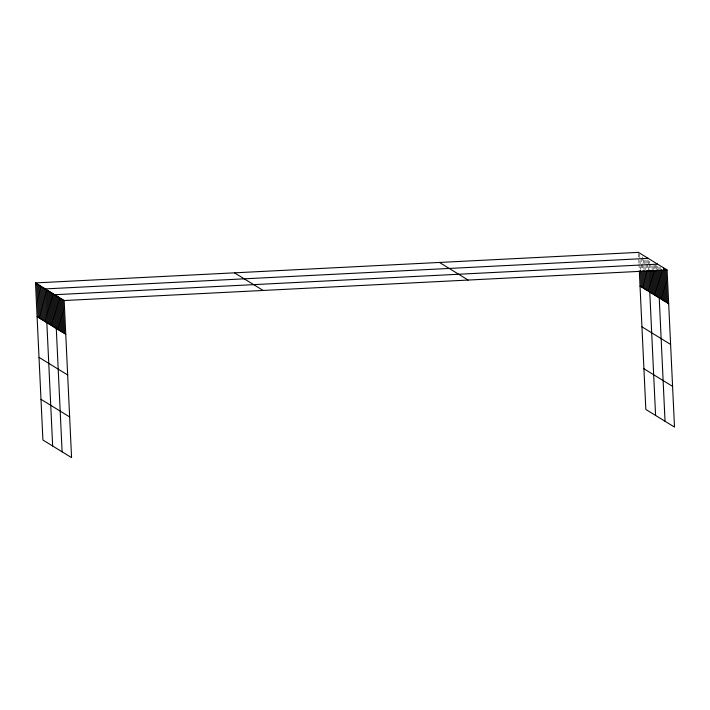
<?xml version="1.0" encoding="UTF-8"?>
<svg xmlns="http://www.w3.org/2000/svg" width="710" height="710" viewBox="0 0 710 710"><rect width="100%" height="100%" fill="white"/><g stroke="black" fill="none" stroke-linecap="round" stroke-linejoin="round"><path stroke-width="0.53" stroke-dasharray="3.55 2.66" d="M660.052 266.711L660.149 268.886M658.916 267.075L659.022 269.25M657.735 266.348L657.842 268.522M656.555 265.62L656.706 268.886M655.374 264.892L655.578 269.25M654.238 265.256L654.398 268.522M653.111 265.62L653.262 268.886M651.984 265.975L652.188 270.332M650.75 264.164L650.955 268.522M649.464 261.262L649.561 263.437M649.615 264.528L649.819 268.877M648.283 260.534L648.745 270.332M647.058 259.789L647.218 263.055M647.272 264.138L647.52 269.578M645.896 260.126L646.047 263.392M646.1 264.475L646.357 269.924M644.724 260.464L645.195 270.261M643.509 259.718L643.97 269.516M642.186 256.789L642.497 263.321M642.55 264.413L642.807 269.853M641.077 258.218L641.636 270.19M639.701 254.207L640.42 269.445M638.485 253.452L638.947 263.25M639 264.342L639.257 269.782"/><path stroke-width="1.06" d="M35.5 282.917L64.157 300.534L71.568 457.63L42.911 440.022L35.5 282.917L638.432 252.369L667.089 269.977L674.5 427.083L645.843 409.466L639.311 270.874M648.177 258.36L45.245 288.908L52.655 446.004M657.637 264.164L54.697 294.721L62.107 451.817M64.157 300.534L667.089 269.977M640.029 286.112L668.687 303.729M641.947 326.822L670.604 344.43M643.926 368.765L672.583 386.373M439.463 262.452L468.121 280.06M234.469 272.835L263.126 290.452M37.089 316.66L65.746 334.277M39.014 357.37L67.672 374.986M40.985 399.313L69.651 416.921M665.909 269.25L667.498 303.001M664.782 269.614L666.317 302.274M663.548 267.803L665.137 301.546M662.519 270.341L663.957 300.818M661.338 269.614L662.776 300.09M660.202 269.977L661.587 299.371M659.075 270.341L660.406 298.644M657.895 269.614L665.039 421.27M656.759 269.977L658.046 297.188M655.632 270.332L656.865 296.461M654.496 270.696L655.676 295.733M653.315 269.969L654.496 295.005M652.188 270.332L653.315 294.286M651.052 270.696L652.135 293.558M649.872 269.969L650.955 292.831M648.745 270.332L655.587 415.457M647.573 270.67L648.549 291.357M646.411 271.007L647.334 290.603M645.239 271.353L646.118 289.858M644.023 270.599L644.893 289.112M642.861 270.945L643.677 288.358M641.689 271.282L642.461 287.612M640.473 270.537L641.245 286.867M62.977 299.806L64.566 333.549M61.797 299.079L63.385 332.821M60.607 298.351L62.205 332.094M59.427 297.623L61.025 331.375M58.247 296.895L59.835 330.647M57.066 296.168L58.655 329.919M55.886 295.449L57.474 329.192M53.516 293.993L55.114 327.736M52.336 293.265L53.924 327.008M51.155 292.538L52.744 326.289M49.975 291.81L51.564 325.562M48.786 291.082L50.383 324.834M47.605 290.363L49.203 324.106M46.425 289.636L48.014 323.378M44.029 288.154L45.617 321.905M42.804 287.408L44.402 321.16M41.588 286.662L43.177 320.405M40.372 285.908L41.961 319.66M39.156 285.163L40.745 318.914M37.932 284.417L39.529 318.16M36.716 283.663L38.313 317.414"/></g></svg>
